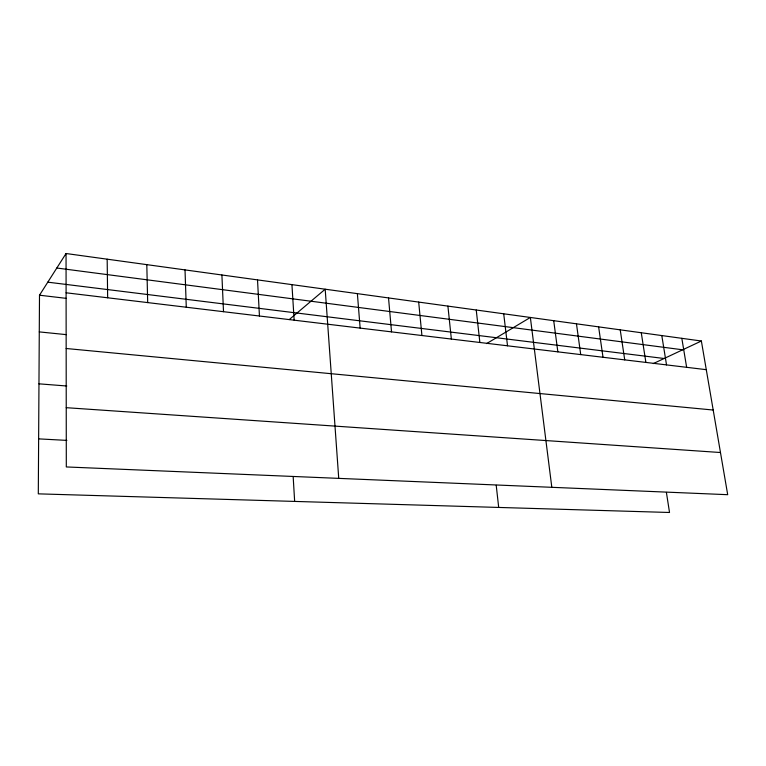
<?xml version="1.0" encoding="UTF-8"?>
<svg xmlns="http://www.w3.org/2000/svg" width="766" height="766" viewBox="0 0 766 766"><rect width="100%" height="100%" fill="white"/><g stroke="black" fill="none" stroke-linecap="round" stroke-linejoin="round"><path stroke-width="1.15" d="M66.048 253.517L66.307 466.944L727.7 494.692L701.369 341.014L66.048 253.517L39.497 295.207L38.3 493.85L669.522 512.483L666.401 492.404M289.222 319.594L325.196 289.213L338.735 478.367M486.621 343.589L530.359 317.459L551.817 487.31M653.321 363.582L701.369 341.014M38.635 438.87L66.872 440.393M66.23 407.684L720.471 452.524M38.961 383.833L66.795 386.007M66.163 348.501L713.194 410.03M39.277 331.898L66.383 334.646M39.497 295.207L66.345 298.367M66.096 292.794L706.281 369.672M47.808 282.166L664.141 358.498M56.818 268.014L682.678 349.794M681.826 338.323L686.642 367.316M661.795 335.565L666.525 364.903M641.266 332.731L645.891 362.423M620.221 329.84L624.73 359.886M598.619 326.862L603.014 357.272M576.463 323.807L580.724 354.601M553.713 320.676L557.849 351.853M503.712 313.792L507.523 345.811M496.215 485.29L498.695 507.437M476.241 310.01L479.87 342.488M447.909 306.103L451.356 339.06M418.686 302.082L421.922 335.527M388.525 297.926L391.531 331.879M357.377 293.637L360.144 328.107M291.932 284.626L294.154 320.178M293.177 476.806L294.651 501.414M257.52 279.887L259.444 316.013M221.901 274.984L223.509 311.695M185.018 269.9L186.272 307.223M146.804 264.643L147.685 302.589M107.173 259.186L107.652 297.783"/></g></svg>
